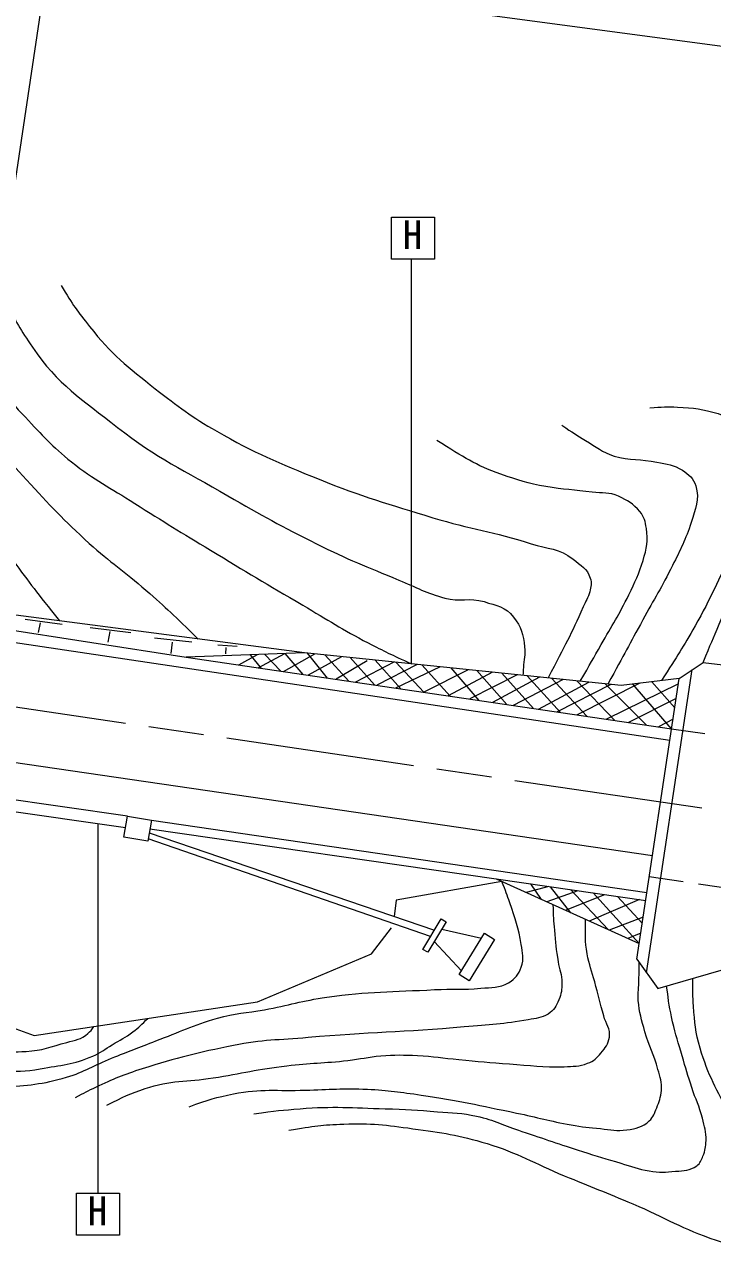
# Model space of a CAD drawing. Units: millimetres, scale not verified. Extents: x 40000 to 680000, y 20000 to 380000.
# Drawn here: x 376221 to 419928, y 259658 to 337471 of the extents above; entities that cross this region are included whole.
import ezdxf
from ezdxf.enums import TextEntityAlignment as Align

# ---------------------------------------------------------------- set-up
doc = ezdxf.new("R2010")
doc.units = ezdxf.units.MM
doc.header["$LTSCALE"] = 1000
doc.linetypes.add('CHAIN', pattern=[18.5, 12, -1.5, 3.5, -1.5])
for name, color, linetype, lineweight in [('M-BGD', 7, 'Continuous', 13), ('M-BMK', 2, 'CHAIN', 13), ('M-STR-HTXT', 7, 'Continuous', 13)]:
    doc.layers.add(name, color=color, linetype=linetype, lineweight=lineweight)
doc.styles.add('ＭＳ ゴシック', font='')
doc.styles.get('ＭＳ ゴシック').set_extended_font_data('MS Gothic')

msp = doc.modelspace()

# ---------------------------------------------------------------- linework, layer by layer
at = {"layer": 'M-BGD'}
for p, q in [((399539, 325224), (402259, 325224)), ((399539, 322550), (399539, 325224)), ((402259, 325224), (402259, 322550)), ((402259, 322550), (399539, 322550)), ((400811, 296822), (400811, 322550)), ((394014, 297521), (375669, 299917)), ((376269, 299669), (378616, 299340)), ((372355, 299444), (386490, 297245)), ((377219, 299441), (377091, 298821)), ((380388, 299145), (382974, 298812)), ((381650, 298891), (381519, 298198)), ((417217, 291956), (371492, 298783)), ((384475, 298474), (386850, 298229)), ((385605, 298203), (385509, 297493)), ((388498, 298026), (389725, 297956)), ((394014, 297521), (386490, 297245)), ((389018, 297874), (388988, 297465)), ((389827, 296753), (391029, 297411)), ((391283, 296539), (390585, 297395)), ((391074, 296570), (392766, 297475)), ((392514, 296357), (391488, 297428)), ((392678, 296333), (394668, 297453)), ((392766, 297475), (393903, 296153)), ((414132, 295451), (394014, 297521)), ((395469, 295922), (394207, 297501)), ((396360, 297279), (394246, 296102)), ((396825, 295723), (395324, 297386)), ((386490, 297245), (417329, 292703)), ((397990, 297022), (396017, 295842)), ((398452, 295483), (396918, 297222)), ((399685, 296937), (397247, 295660)), ((400123, 295237), (398491, 297060)), ((401164, 296785), (398594, 295462)), ((402631, 296634), (399788, 295286)), ((401585, 295022), (399820, 296923)), ((401470, 296754), (403271, 294773)), ((405107, 294503), (403320, 296564)), ((417811, 295905), (419336, 296922)), ((419336, 296922), (422208, 296559)), ((404409, 296452), (401585, 295022)), ((405943, 296294), (403129, 294794)), ((407524, 296131), (404504, 294592)), ((406859, 294245), (404956, 296395)), ((408939, 295986), (405954, 294378)), ((408547, 293996), (406551, 296231)), ((410449, 295830), (407265, 294185)), ((410282, 293741), (408144, 296067)), ((411937, 293497), (409696, 295908)), ((411306, 295742), (413692, 293239)), ((417811, 295905), (414132, 295451)), ((415124, 278062), (417811, 295905)), ((415738, 277194), (418640, 296457)), ((417528, 294026), (416070, 295690)), ((408878, 293948), (412066, 295664)), ((413466, 295520), (410065, 293773)), ((415306, 295596), (411334, 293586)), ((413105, 295557), (415706, 292942)), ((417758, 295549), (413201, 293311)), ((417329, 292703), (414860, 295541)), ((417617, 294613), (414597, 293105)), ((353576, 293779), (416115, 284646)), ((417421, 293316), (416502, 292825)), ((417329, 292703), (419442, 292393)), ((382754, 287140), (354537, 291199)), ((354470, 290517), (382632, 286412)), ((382532, 285817), (382754, 287140)), ((382754, 287140), (384280, 286884)), ((380882, 286667), (380882, 263177)), ((384280, 286884), (384058, 285560)), ((384280, 286884), (415760, 282284)), ((384058, 285560), (382532, 285817)), ((402020, 279486), (384081, 285696)), ((384144, 286075), (402269, 279900)), ((384189, 286339), (406185, 283156)), ((415914, 283306), (418058, 282991)), ((406547, 282992), (399837, 281813)), ((406185, 283156), (415271, 279040)), ((406185, 283156), (415684, 281781)), ((409522, 282673), (408089, 282293)), ((409067, 281850), (408379, 282838)), ((410926, 281008), (409633, 282657)), ((413293, 279936), (410910, 282472)), ((419048, 282846), (422016, 282410)), ((399837, 281813), (399708, 280773)), ((411372, 282405), (409408, 281696)), ((410582, 281164), (413078, 282158)), ((415299, 281837), (412100, 280476)), ((412340, 282265), (415271, 279040)), ((413893, 282040), (415467, 280344)), ((401533, 278677), (402700, 280617)), ((403012, 280429), (401845, 278490)), ((402700, 280617), (403012, 280429)), ((415525, 280723), (413359, 279906)), ((398267, 278385), (399539, 280041)), ((402728, 279958), (405261, 279385)), ((403835, 277070), (405453, 279698)), ((405453, 279698), (406080, 279312)), ((415372, 279708), (414554, 279364)), ((401845, 278490), (401533, 278677)), ((403987, 277318), (402255, 279171)), ((406080, 279312), (404461, 276685)), ((391020, 275338), (398267, 278385)), ((415124, 278062), (416456, 276178)), ((404461, 276685), (403835, 277070)), ((416456, 276178), (421292, 277588)), ((371549, 275116), (376835, 273203)), ((376835, 273203), (391020, 275338)), ((379531, 263177), (382252, 263177)), ((379531, 260504), (379531, 263177)), ((382252, 263177), (382252, 260504)), ((382252, 260504), (379531, 260504))]:
    msp.add_line(p, q, dxfattribs=at)
for points, knots in [([(378540, 320882), (379293, 319631), (379587, 319241), (380359, 318264), (381751, 316504), (382760, 315693), (384530, 314315), (385995, 313175), (386824, 312529), (388435, 311608), (390871, 310217), (392337, 309613), (394936, 308558), (397699, 307436), (399319, 306993), (402169, 306117), (404577, 305377), (406008, 305244), (408403, 304464), (409457, 304121), (410205, 304184), (411066, 303488), (411563, 303086), (411969, 302884), (412165, 302275), (412269, 301952), (412208, 301736), (412126, 301407), (412026, 301009), (411876, 300817), (411712, 300441), (410924, 298641), (410592, 298074), (409491, 295929)], [0, 0, 0, 0, 1, 1, 1, 2, 2, 2, 3, 3, 3, 4, 4, 4, 5, 5, 5, 6, 6, 6, 7, 7, 7, 8, 8, 8, 9, 9, 9, 10, 10, 10, 11, 11, 11, 11]), ([(375033, 319937), (375657, 318545), (375974, 318071), (376719, 316964), (378343, 314554), (379849, 313658), (382133, 311861), (384665, 309868), (386358, 309132), (389144, 307512), (391310, 306253), (392541, 305576), (394779, 304451), (396771, 303450), (397948, 303016), (400004, 302154), (401138, 301679), (401746, 301319), (402933, 301001), (403874, 300748), (404488, 301070), (405418, 300779), (406206, 300532), (406786, 300451), (407292, 299798), (407773, 299175), (407914, 298692), (407992, 297909), (408043, 297395), (407939, 297104), (407913, 296588), (407903, 296395), (407900, 296334), (407889, 296094)], [0, 0, 0, 0, 1, 1, 1, 2, 2, 2, 3, 3, 3, 4, 4, 4, 5, 5, 5, 6, 6, 6, 7, 7, 7, 8, 8, 8, 9, 9, 9, 10, 10, 10, 11, 11, 11, 11]), ([(365420, 319149), (366522, 317010), (366843, 316414), (367846, 314712), (369061, 312651), (369852, 311564), (371189, 309580), (372822, 307156), (373713, 305779), (375456, 303434), (376597, 301899), (376980, 301394), (378443, 299555)], [0, 0, 0, 0, 1, 1, 1, 2, 2, 2, 3, 3, 3, 4, 4, 4, 4]), ([(369245, 318639), (369802, 317274), (370007, 316842), (370621, 315755), (371451, 314284), (372113, 313582), (373150, 312249), (374327, 310736), (375045, 309932), (376345, 308522), (377849, 306891), (378699, 305978), (380338, 304484), (381685, 303257), (382566, 302715), (383933, 301511), (385265, 300337), (385694, 299921), (387253, 298404)], [0, 0, 0, 0, 1, 1, 1, 2, 2, 2, 3, 3, 3, 4, 4, 4, 5, 5, 5, 6, 6, 6, 6]), ([(371720, 318861), (372379, 317563), (372615, 317165), (373288, 316139), (374296, 314602), (375017, 313842), (376276, 312501), (377366, 311339), (377961, 310657), (379204, 309661), (380670, 308487), (381645, 308039), (383228, 307028), (385092, 305838), (386151, 305195), (388042, 304048), (390319, 302666), (391603, 301905), (393899, 300557), (395512, 299610), (396384, 299020), (398046, 298163), (399113, 297613), (399478, 297431), (400811, 296822)], [0, 0, 0, 0, 1, 1, 1, 2, 2, 2, 3, 3, 3, 4, 4, 4, 5, 5, 5, 6, 6, 6, 7, 7, 7, 8, 8, 8, 8]), ([(415943, 313093), (416753, 313167), (417019, 313172), (417708, 313147), (418730, 313110), (419314, 313029), (420292, 312733), (420714, 312605), (420939, 312463), (421278, 312181), (421791, 311754), (422010, 311409), (422284, 310800), (422603, 310091), (422787, 309655), (422801, 308877), (422817, 308075), (422732, 307610), (422486, 306846), (422110, 305680), (421712, 305097), (421184, 303991), (420290, 302120), (419842, 301042), (418818, 299239), (418031, 297853), (417739, 297382), (416678, 295765)], [0, 0, 0, 0, 1, 1, 1, 2, 2, 2, 3, 3, 3, 4, 4, 4, 5, 5, 5, 6, 6, 6, 7, 7, 7, 8, 8, 8, 9, 9, 9, 9]), ([(419336, 296922), (419823, 298105), (419952, 298408), (420356, 299357), (421051, 300991), (421560, 301857), (422190, 303518), (422391, 304049), (422483, 304353), (422674, 304888), (423371, 306837), (423756, 307931), (424503, 309862), (424840, 310732), (425065, 311204), (425410, 312071), (425597, 312540), (425657, 312689), (425883, 313274)], [0, 0, 0, 0, 1, 1, 1, 2, 2, 2, 3, 3, 3, 4, 4, 4, 5, 5, 5, 6, 6, 6, 6]), ([(410363, 311992), (411065, 311515), (411264, 311384), (411861, 311025), (412553, 310611), (412907, 310282), (413676, 310039), (414700, 309716), (415350, 309885), (416397, 309645), (417043, 309497), (417459, 309494), (418015, 309132), (418440, 308855), (418715, 308632), (418863, 308146), (419130, 307268), (418839, 306691), (418567, 305814), (418221, 304700), (417900, 304118), (417383, 303073), (416702, 301694), (416235, 300967), (415500, 299617), (414633, 298024), (414362, 297527), (413280, 295539)], [0, 0, 0, 0, 1, 1, 1, 2, 2, 2, 3, 3, 3, 4, 4, 4, 5, 5, 5, 6, 6, 6, 7, 7, 7, 8, 8, 8, 9, 9, 9, 9]), ([(411524, 295720), (412176, 296849), (412341, 297138), (412857, 298052), (413552, 299282), (414000, 299942), (414610, 301216), (415011, 302051), (415256, 302517), (415518, 303405), (415743, 304168), (415839, 304644), (415725, 305432), (415659, 305880), (415604, 306170), (415310, 306516), (414889, 307014), (414538, 307202), (413950, 307483), (413359, 307765), (412942, 307650), (412293, 307739), (411140, 307897), (410481, 307893), (409335, 308094), (408199, 308293), (407576, 308495), (406491, 308882), (404796, 309486), (404206, 309920), (402413, 311023)], [0, 0, 0, 0, 1, 1, 1, 2, 2, 2, 3, 3, 3, 4, 4, 4, 5, 5, 5, 6, 6, 6, 7, 7, 7, 8, 8, 8, 9, 9, 9, 10, 10, 10, 10]), ([(362963, 271280), (364579, 271111), (365008, 271057), (366316, 270885), (368497, 270600), (369685, 270175), (371877, 269998), (373022, 269905), (373672, 269800), (374816, 269899), (376424, 270039), (377351, 270088), (378898, 270550), (380060, 270897), (380634, 271302), (381758, 271758), (382849, 272201), (383467, 272433), (384568, 272852), (386088, 273432), (386911, 273849), (388473, 274302), (389612, 274632), (390296, 274614), (391461, 274835), (393013, 275128), (393861, 275410), (395425, 275633), (398080, 276012), (399595, 275979), (402273, 276114), (403416, 276172), (404062, 276102), (405202, 276203), (405906, 276265), (406361, 276211), (406977, 276558), (407410, 276801), (407600, 277084), (407776, 277549), (407973, 278073), (407860, 278429), (407776, 278983), (407614, 280044), (407391, 280615), (407046, 281631), (406864, 282167), (406801, 282352), (406547, 282992)], [0, 0, 0, 0, 1, 1, 1, 2, 2, 2, 3, 3, 3, 4, 4, 4, 5, 5, 5, 6, 6, 6, 7, 7, 7, 8, 8, 8, 9, 9, 9, 10, 10, 10, 11, 11, 11, 12, 12, 12, 13, 13, 13, 14, 14, 14, 15, 15, 15, 16, 16, 16, 16]), ([(310529, 270304), (311257, 272023), (311480, 272584), (312304, 273928), (313035, 275120), (313482, 275776), (314404, 276827), (315186, 277718), (315636, 278230), (316593, 278928), (317547, 279622), (318148, 279928), (319226, 280407), (320258, 280865), (320870, 281081), (321981, 281281), (323433, 281542), (324280, 281560), (325754, 281478), (327373, 281388), (328267, 281180), (329869, 280926), (331940, 280598), (333088, 280343), (335155, 279994), (338285, 279466), (340061, 279299), (343181, 278712), (346398, 278108), (348173, 277634), (351371, 276932), (353351, 276498), (354454, 276221), (356439, 275808), (358361, 275409), (359459, 275290), (361375, 274862), (363634, 274356), (364856, 273893), (367114, 273383), (369272, 272894), (370483, 272590), (372680, 272322), (374092, 272151), (374899, 272109), (376320, 272187), (377355, 272244), (377913, 272478), (378909, 272765), (379450, 272922), (379827, 272938), (380241, 273321), (380414, 273480), (380496, 273559), (380636, 273775)], [0, 0, 0, 0, 1, 1, 1, 2, 2, 2, 3, 3, 3, 4, 4, 4, 5, 5, 5, 6, 6, 6, 7, 7, 7, 8, 8, 8, 9, 9, 9, 10, 10, 10, 11, 11, 11, 12, 12, 12, 13, 13, 13, 14, 14, 14, 15, 15, 15, 16, 16, 16, 17, 17, 17, 18, 18, 18, 18]), ([(409784, 281525), (409817, 280743), (409829, 280530), (409882, 279894), (409947, 279109), (409997, 278671), (410115, 277892), (410195, 277365), (410374, 277084), (410365, 276551), (410358, 276123), (410338, 275866), (410168, 275473), (409991, 275066), (409868, 274788), (409484, 274566), (409039, 274309), (408727, 274288), (408222, 274198), (406651, 273918), (405752, 273882), (404162, 273741), (400295, 273397), (398112, 273422), (394246, 273067), (392389, 272897), (391325, 272943), (389499, 272567), (387211, 272096), (385932, 271789), (383705, 271082), (382514, 270704), (381858, 270443), (380733, 269898), (380218, 269649), (380037, 269564), (379431, 269228)], [0, 0, 0, 0, 1, 1, 1, 2, 2, 2, 3, 3, 3, 4, 4, 4, 5, 5, 5, 6, 6, 6, 7, 7, 7, 8, 8, 8, 9, 9, 9, 10, 10, 10, 11, 11, 11, 12, 12, 12, 12]), ([(312428, 269740), (313076, 270832), (313248, 271115), (313789, 271988), (314546, 273211), (314905, 273944), (315781, 275084), (316361, 275841), (316756, 276212), (317457, 276859), (318166, 277514), (318550, 277922), (319390, 278398), (320499, 279027), (321225, 279177), (322446, 279541), (323637, 279896), (324326, 280053), (325562, 280172), (327008, 280312), (327830, 280187), (329280, 280097), (330518, 280020), (331212, 279943), (332435, 279742), (333831, 279512), (334590, 279266), (335977, 278986), (337861, 278606), (338922, 278417), (340815, 278079), (343023, 277684), (344283, 277587), (346478, 277127), (348788, 276644), (350048, 276226), (352336, 275648), (354208, 275175), (355252, 274892), (357128, 274435), (359651, 273821), (361062, 273466), (363599, 272912), (365897, 272410), (367186, 272133), (369501, 271714), (371520, 271348), (372647, 271029), (374698, 270944), (375684, 270904), (376250, 270905), (377222, 271082), (378543, 271323), (379331, 271357), (380565, 271886), (381076, 272105), (381312, 272327), (381787, 272616), (382305, 272930), (382630, 273054), (383109, 273424), (383506, 273732), (383647, 273866), (384061, 274290)], [0, 0, 0, 0, 1, 1, 1, 2, 2, 2, 3, 3, 3, 4, 4, 4, 5, 5, 5, 6, 6, 6, 7, 7, 7, 8, 8, 8, 9, 9, 9, 10, 10, 10, 11, 11, 11, 12, 12, 12, 13, 13, 13, 14, 14, 14, 15, 15, 15, 16, 16, 16, 17, 17, 17, 18, 18, 18, 19, 19, 19, 20, 20, 20, 21, 21, 21, 21]), ([(381461, 268761), (382513, 269330), (382908, 269490), (383887, 269826), (385502, 270380), (386520, 270235), (388206, 270506), (390033, 270800), (391043, 271055), (392880, 271276), (394392, 271457), (395252, 271440), (396765, 271611), (397585, 271703), (398034, 271839), (398856, 271907), (399764, 271982), (400278, 271972), (401188, 271926), (402216, 271875), (402786, 271765), (403811, 271670), (405066, 271554), (405768, 271477), (407025, 271394), (408380, 271304), (409140, 271164), (410496, 271216), (411087, 271239), (411440, 271228), (411995, 271433), (412387, 271578), (412576, 271763), (412843, 272084), (413127, 272426), (413300, 272652), (413376, 273090), (413468, 273628), (413156, 273913), (413016, 274441), (412791, 275288), (412669, 275763), (412444, 276610), (412260, 277304), (412091, 277678), (411971, 278385), (411826, 279231), (411847, 279577), (411870, 280580)], [0, 0, 0, 0, 1, 1, 1, 2, 2, 2, 3, 3, 3, 4, 4, 4, 5, 5, 5, 6, 6, 6, 7, 7, 7, 8, 8, 8, 9, 9, 9, 10, 10, 10, 11, 11, 11, 12, 12, 12, 13, 13, 13, 14, 14, 14, 15, 15, 15, 16, 16, 16, 16]), ([(386678, 268674), (387934, 269137), (388379, 269256), (389504, 269487), (391249, 269846), (392278, 269662), (394059, 269724), (395599, 269778), (396464, 269845), (398004, 269783), (399345, 269730), (400091, 269600), (401420, 269414), (403804, 269079), (405116, 268749), (407475, 268270), (408833, 267994), (409577, 267761), (410941, 267515), (411667, 267385), (412080, 267348), (412814, 267279), (413467, 267217), (413841, 267114), (414491, 267200), (415084, 267278), (415464, 267375), (415911, 267772), (416189, 268019), (416246, 268254), (416384, 268600), (416550, 269015), (416637, 269260), (416680, 269704), (416731, 270233), (416593, 270531), (416463, 271045), (416221, 272002), (415900, 272482), (415635, 273432), (415420, 274201), (415274, 274637), (415216, 275434), (415178, 275949), (415245, 276239), (415255, 276755), (415264, 277185), (415265, 277322), (415270, 277856)], [0, 0, 0, 0, 1, 1, 1, 2, 2, 2, 3, 3, 3, 4, 4, 4, 5, 5, 5, 6, 6, 6, 7, 7, 7, 8, 8, 8, 9, 9, 9, 10, 10, 10, 11, 11, 11, 12, 12, 12, 13, 13, 13, 14, 14, 14, 15, 15, 15, 16, 16, 16, 16]), ([(390800, 268211), (392177, 268418), (392587, 268454), (393739, 268546), (395843, 268714), (397033, 268604), (399142, 268546), (400438, 268510), (401164, 268461), (402456, 268349), (403430, 268264), (403990, 268285), (404946, 268072), (406096, 267817), (406687, 267479), (407805, 267106), (409313, 266603), (410156, 266313), (411671, 265829), (412615, 265527), (413145, 265359), (414096, 265080), (414801, 264873), (415185, 264702), (415911, 264587), (416557, 264484), (416935, 264504), (417587, 264567), (418126, 264619), (418494, 264598), (418928, 264922), (419156, 265092), (419219, 265269), (419323, 265533), (419466, 265899), (419499, 266127), (419520, 266519), (419550, 267081), (419416, 267393), (419283, 267939), (419092, 268723), (418859, 269124), (418613, 269892), (418362, 270674), (418231, 271115), (418001, 271903), (417754, 272751), (417586, 273218), (417393, 274079), (417197, 274953), (417155, 275267), (417010, 276339)], [0, 0, 0, 0, 1, 1, 1, 2, 2, 2, 3, 3, 3, 4, 4, 4, 5, 5, 5, 6, 6, 6, 7, 7, 7, 8, 8, 8, 9, 9, 9, 10, 10, 10, 11, 11, 11, 12, 12, 12, 13, 13, 13, 14, 14, 14, 15, 15, 15, 16, 16, 16, 17, 17, 17, 17]), ([(393020, 267179), (394618, 267453), (395140, 267520), (396511, 267573), (398224, 267639), (399192, 267516), (400889, 267277), (402749, 267016), (403806, 266877), (405603, 266330), (407586, 265726), (408587, 265082), (410503, 264289), (412205, 263585), (413165, 263209), (414862, 262495), (416939, 261621), (418011, 260896), (420152, 260192), (421087, 259885), (421635, 259718), (422617, 259679), (423157, 259658), (423544, 259669), (423958, 260015), (424294, 260295), (424442, 260583), (424452, 261020), (424473, 262000), (423942, 262463), (423564, 263367), (423182, 264283), (422919, 264775), (422460, 265655), (421946, 266640), (421549, 267133), (421040, 268120), (420200, 269748), (419657, 270649), (419137, 272405), (418837, 273414), (418798, 274017), (418722, 275067), (418673, 275752), (418662, 275999), (418671, 276824)], [0, 0, 0, 0, 1, 1, 1, 2, 2, 2, 3, 3, 3, 4, 4, 4, 5, 5, 5, 6, 6, 6, 7, 7, 7, 8, 8, 8, 9, 9, 9, 10, 10, 10, 11, 11, 11, 12, 12, 12, 13, 13, 13, 14, 14, 14, 15, 15, 15, 15])]:
    msp.add_open_spline(points, degree=3, knots=knots, dxfattribs=at)
at = {"layer": 'M-BMK'}
msp.add_line((370767, 294810), (469546, 280265), dxfattribs=at)
at = {"layer": 'M-STR-HTXT'}
for p, q in [((377919, 342956), (371997, 303271)), ((377750, 341826), (575425, 315304))]:
    msp.add_line(p, q, dxfattribs=at)

# ---------------------------------------------------------------- texts
at = {"layer": 'M-BGD', "style": 'ＭＳ ゴシック'}
for p in [(400248, 322639), (380241, 260592)]:
    msp.add_text('H', height=1833, dxfattribs=at).set_placement(p, align=Align.BOTTOM_LEFT)

doc.saveas('drawing.dxf')
